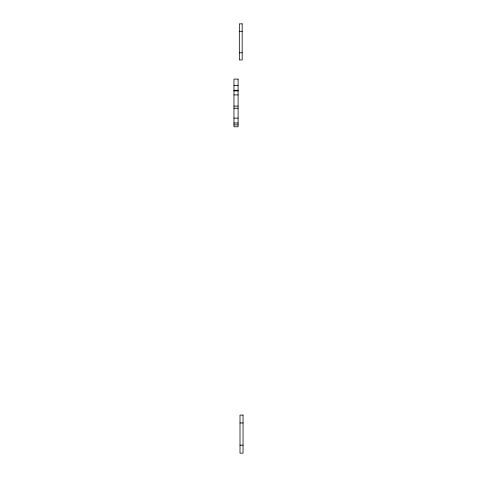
<?xml version="1.0" encoding="UTF-8"?>
<svg xmlns="http://www.w3.org/2000/svg" width="477" height="477" viewBox="0 0 477 477"><rect width="100%" height="100%" fill="white"/><g stroke="black" fill="none" stroke-linecap="round" stroke-linejoin="round"><path stroke-width="0.72" d="M239.323 31.291L242.179 31.291M239.323 52.804L242.179 52.804M233.963 85.627L238.095 85.627M233.963 90.266L238.095 90.266M233.963 90.904L238.095 90.904M233.963 94.911L238.095 94.911M233.963 106.097L238.095 106.097M233.963 108.207L238.095 108.207M233.963 118.123L238.095 118.123M233.963 122.977L238.095 122.977M233.963 124.879L238.095 124.879M240.009 422.962L243.037 422.962M240.009 445.178L243.037 445.178M242.179 23.85L239.323 23.85L239.323 59.953L242.179 59.953L242.179 23.85M238.095 79.087L233.963 79.087L233.963 126.775L238.095 126.775L238.095 79.087M243.037 415.068L240.009 415.068L240.009 453.15L243.037 453.15L243.037 415.068"/></g></svg>
